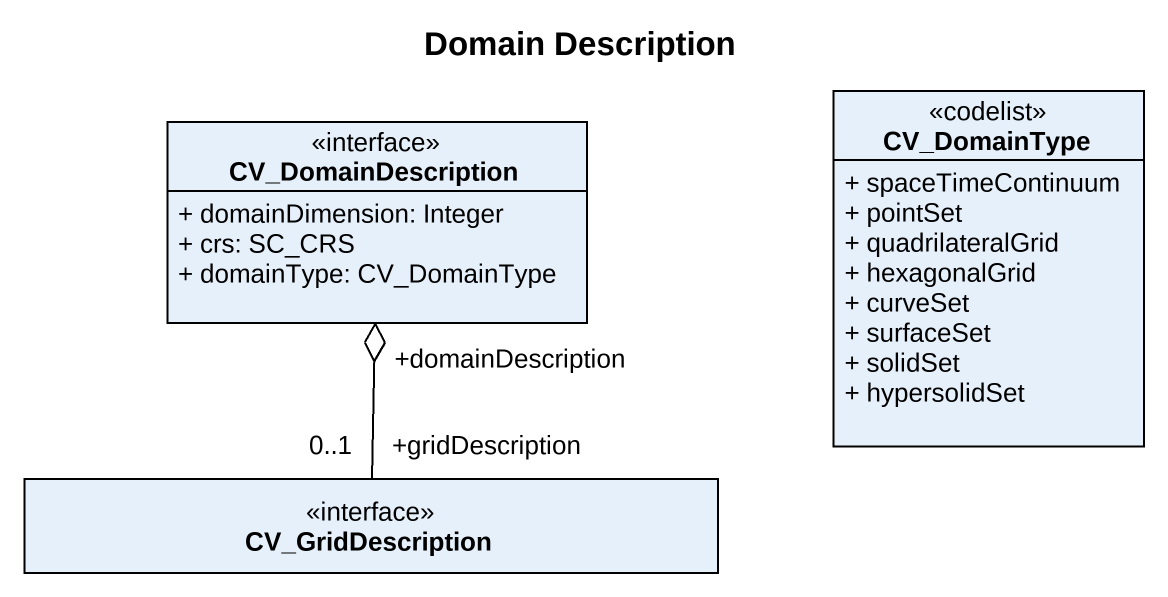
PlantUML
@startuml
title Domain Description
hide circle
hide empty members
skinparam classAttributeIconSize 0
class CV_DomainDescription <<interface>> {
  + domainDimension: Integer
  + crs: SC_CRS
  + domainType: CV_DomainType
}
class CV_DomainType <<codelist>> {
  + spaceTimeContinuum
  + pointSet
  + quadrilateralGrid
  + hexagonalGrid
  + curveSet
  + surfaceSet
  + solidSet
  + hypersolidSet
}
class CV_GridDescription <<interface>>
CV_GridDescription "+gridDescription\n0..1" -up-o "+domainDescription" CV_DomainDescription
@enduml
